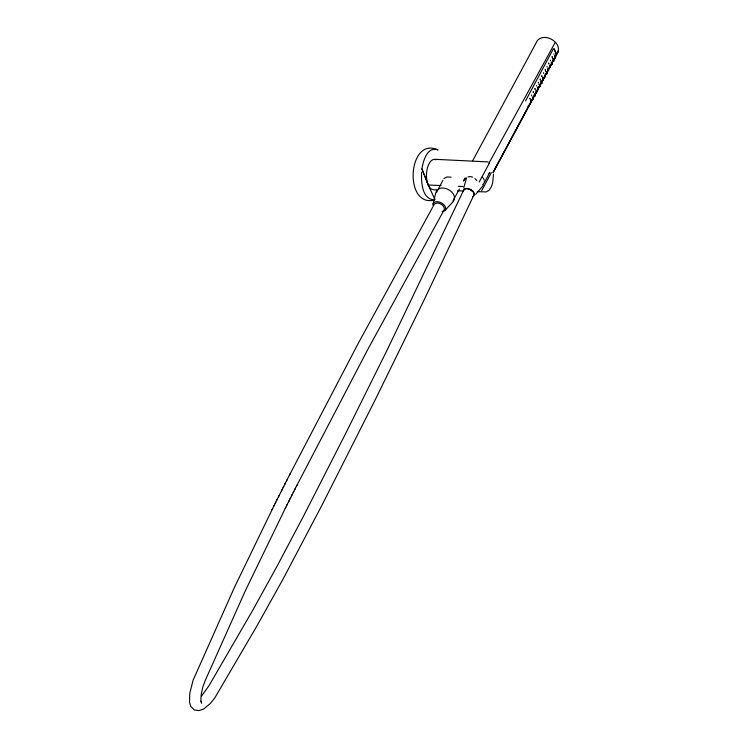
<?xml version="1.0" encoding="UTF-8"?>
<svg xmlns="http://www.w3.org/2000/svg" width="748" height="748" viewBox="0 0 748 748"><rect width="100%" height="100%" fill="white"/><g stroke="black" fill="none" stroke-linecap="round" stroke-linejoin="round"><path stroke-width="1.12" d="M534.96 96.015L534.979 95.576M536.699 92.387L536.625 92.827M539.981 86.282L540.131 86.011M540.916 81.139L540.879 80.868M541.926 83.196L541.664 82.719L541.767 83.262M541.842 76.1L541.804 75.838M543.562 79.643L543.487 80.083M545.236 69.471L545.395 70.013M546.021 71.312L546.274 71.584M546.919 73.706L547.059 73.435M548.77 63.645L548.667 63.094M552.099 56.717L552.351 56.998M551.996 63.87L552.183 64.122M552.884 58.568L552.987 59.12M553.838 60.962L553.679 60.41L553.772 60.962M555.549 57.783L555.39 57.231L555.568 57.998M540.093 79.026L540.271 79.138M545.264 69.854L545.414 70.237M421.573 172.227C421.199 181.699 421.788 199.192 434.223 199.866M435.027 199.632L428.155 184.878L421.928 168.936C423.078 161.241 426.93 146.898 437.262 149.581M433.055 203.933L435.841 192.601C439.534 181.642 460.001 192.601 453.026 201.764L445.088 210.347M463.685 187.926L466.593 177.902M534.044 93.996L534.194 94.388M542.627 77.951L542.59 77.68M533.128 98.914L533.268 99.419M436.654 192.124L442.956 180.231M463.835 189.786L386.632 351.046L345.623 433.56L304.137 514.933L277.143 566.077L252.955 609.891L209.113 685.514L201.567 696.061M274.226 505.265L234.545 587.161L193.096 680.213L189.786 693.209L189.496 702.101L190.721 706.393L194.443 710.02L199.09 710.6L203.606 709.067L210.225 703.588L214.779 697.94L257.19 625.496L283.324 578.597L322.164 504.807L375.103 400.03L424.004 300.182L473.652 195.537A5.741 3.338 25 0 0 469.959 189.553A5.741 3.338 25 0 0 463.358 191.002L457.57 190.768M273.581 506.546L275.816 502.095M285.867 507.153L245.316 590.798L205.382 680.175L202.858 686.888L201.165 694.658L200.885 700.661L201.633 703.204L201.025 701.306M275.171 503.367L277.405 498.925M276.76 500.206L278.995 495.756M285.222 508.434L287.456 503.984M286.811 505.265L289.055 500.823M271.991 509.715L272.637 508.444M278.349 497.037L282.192 489.435M289.541 474.961L358.245 343.351L432.737 207.093M288.41 502.104L290.645 497.672M290 498.953L292.234 494.512M281.547 490.716L283.791 486.275M283.137 487.565L285.39 483.124M291.589 495.793L293.833 491.361M293.188 492.642L295.432 488.21M284.736 484.405L286.989 479.973M286.334 481.254L290.187 473.68M294.787 489.491L297.031 485.059M296.376 486.35L367.567 349.868L443.658 210.749M472.633 160.811L537.419 40.495C544.385 32.398 561.524 41.776 557.989 51.995L492.979 172.695M465.05 178.005L463.442 180.988L465.845 178.118M459.431 189.001L452.979 200.819M479.206 182.016L489.491 162.933M484.414 182.447L489.725 172.582L489.024 173.424M481.675 190.684L491.38 172.573M488.93 163.232L555.1 42.627M475.719 194.34L483.245 185.495M529.958 98.689L530.08 98.801M443.919 178.576L446.846 176.996L451.072 177.173M530.603 100.148L530.865 100.643M434.195 200.081C403.387 207.626 407.828 135.697 438.029 149.993L437.253 149.488M544.516 74.996L544.488 75.267M535.157 89.077L534.942 88.582M531.65 102.495L531.37 101.831M467.939 176.949L470.314 176.575L472.661 177.154M434.579 159.287L488.173 161.914M428.239 185.008L441.208 185.569M458.234 186.308L462.788 186.504M433.223 189.712L436.701 189.861M477.28 191.628L486.125 191.946L489.024 190.31L491.399 186.663L492.67 182.905L493.474 174.162M539.261 84.608L539.158 84.057M533.333 92.313L533.231 91.77M527.901 106.244L528.677 106.16L556.409 54.66L554.025 48.732L553.333 48.882L525.573 100.887M474.858 178.566L476.85 180.558M554.231 49.041L556.465 54.277M553.988 54.305L553.847 53.921M554.605 55.38L554.782 56.156M552.033 56.923L552.276 57.493M552.819 58.765L553.062 59.344M553.604 60.616L553.857 61.186M550.313 60.111L550.556 60.682M551.108 61.953L551.351 62.523M551.893 63.804L552.136 64.375M548.602 63.3L548.845 63.87M549.387 65.141L549.63 65.712M550.182 66.983L550.425 67.554M546.891 66.478L547.134 67.049M547.676 68.33L547.919 68.9M548.462 70.172L548.705 70.742M545.956 71.518L546.199 72.088M546.751 73.36L546.994 73.93M543.525 72.65L543.702 73.426M545.273 77.119L545.133 76.726M541.739 76.044L541.982 76.614M542.524 77.886L542.768 78.456M543.319 79.727L543.562 80.307M540.131 79.288L540.271 79.793M540.813 81.074L541.056 81.644M541.599 82.916L541.842 83.486M538.373 82.215L538.41 82.598M538.308 82.411L538.551 82.981M539.196 84.318L539.336 84.833M539.888 86.104L540.131 86.675M537.447 87.245L537.672 87.759M536.596 85.599L536.84 86.17M537.382 87.441L537.625 88.012M538.167 89.293L538.41 89.863M534.876 88.788L535.119 89.358M535.662 90.63L535.905 91.2M536.456 92.481L536.699 93.051M533.165 91.967L533.408 92.537M534.736 95.66L534.979 96.23M531.51 94.959L531.688 95.725M532.305 96.801L532.483 97.577M529.734 98.343L529.977 98.914M530.519 100.185L530.762 100.756M531.304 102.037L531.548 102.607M421.928 168.936L428.641 185.897A15.054 7.246 -87.5 0 0 432.372 189.422M463.405 191.348A5.891 3.665 28.3 0 1 470.903 189.618A5.891 3.665 28.3 0 1 472.521 196.696M484.115 182.942A8.845 5.488 28.3 0 1 483.573 183.868M483.189 184.27A8.845 5.488 28.3 0 1 482.731 184.616M482.273 176.977A8.845 5.488 28.3 0 1 483.227 178.202M483.601 178.819A8.845 5.488 28.3 0 1 484.134 180.072M484.367 181.287A8.845 5.488 28.3 0 1 484.358 181.867M427.725 183.765A15.054 7.246 -87.5 0 1 427.884 166.458A15.054 7.246 -87.5 0 1 435.822 159.801M433.307 206.383A6.872 4.273 28.3 0 1 436.944 201.67A6.872 4.273 28.3 0 1 445.144 206.476A6.872 4.273 28.3 0 1 442.218 211.609M433.728 205.438A5.741 3.833 29.2 0 1 441.713 204.597A5.741 3.833 29.2 0 1 442.274 211.581M493.278 172.124L558.522 50.658L493.278 172.124M473.372 191.647L471.016 190.16L473.372 191.647"/></g></svg>
